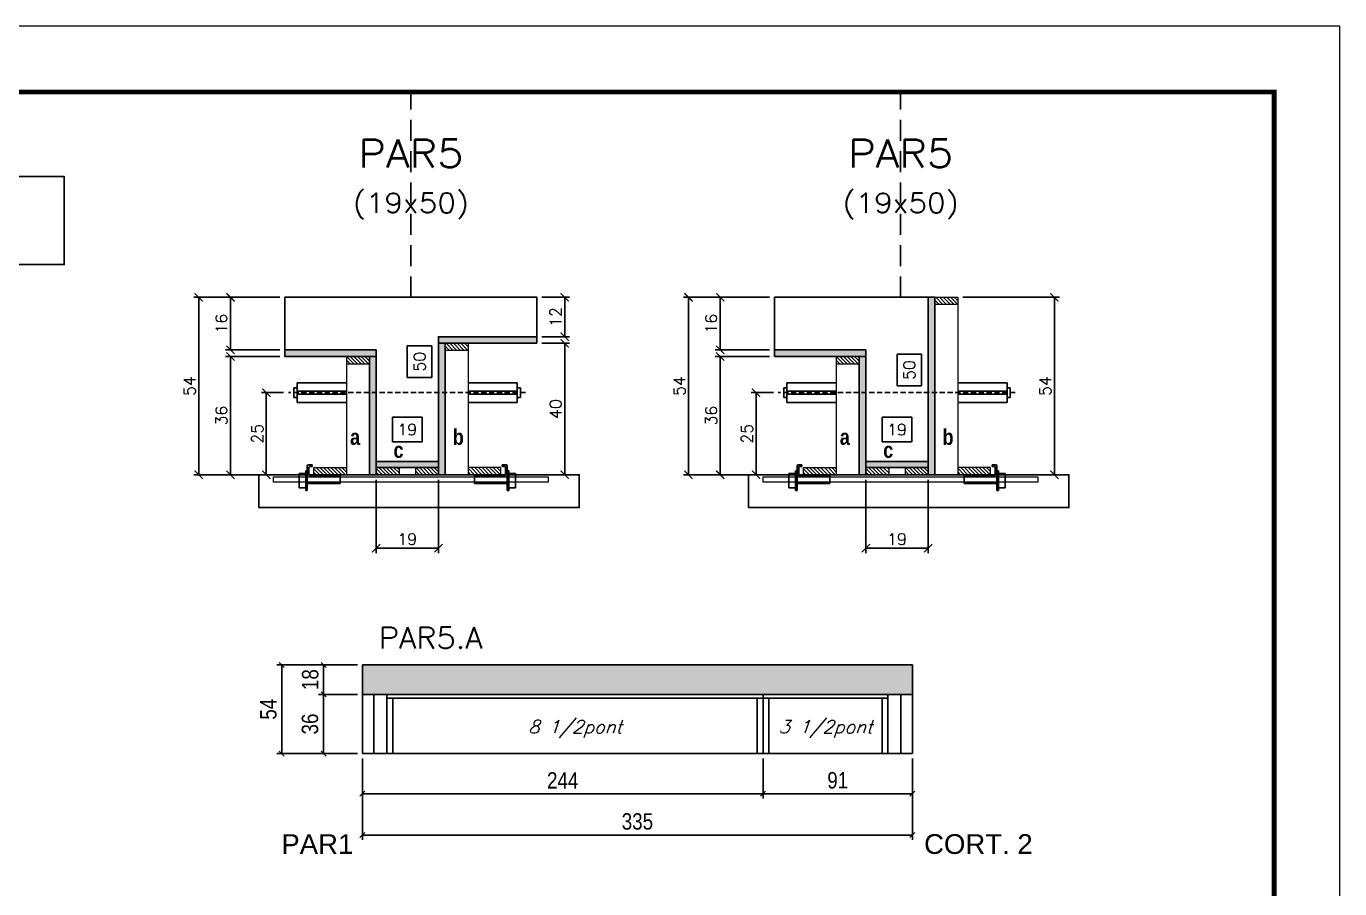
# Model space of a CAD drawing. Extents: x 0 to 6325, y 5574 to 19307.
# Drawn here: x 3855 to 4655, y 10694 to 11219 of the extents above; entities that cross this region are included whole.
import ezdxf
from ezdxf.enums import TextEntityAlignment as Align

# ---------------------------------------------------------------- set-up
doc = ezdxf.new("R2010")
doc.units = 0
doc.linetypes.add('DASHED', pattern=[0.75, 0.5, -0.25])
doc.linetypes.add('HIDDEN', pattern=[9.525, 6.35, -3.175])
for name, color, linetype in [('1', 1, 'Continuous'), ('5', 5, 'Continuous'), ('barrote', 251, 'Continuous'), ('COTA', 241, 'Continuous'), ('Cota Seção (2x)', 4, 'Continuous'), ('detalhes', 4, 'Continuous'), ('Hachura', 253, 'Continuous'), ('Painéis', 200, 'Continuous'), ('presilha', 1, 'Continuous'), ('SARR_2.2x7', 40, 'Continuous'), ('SARR_3.5x7', 81, 'Continuous'), ('TENSOR', 3, 'Continuous'), ('texto', 7, 'Continuous'), ('Texto de Titulo', 7, 'Continuous'), ('Texto Qtd Sarr', 242, 'Continuous')]:
    doc.layers.add(name, color=color, linetype=linetype)
for name, color, linetype, lineweight in [('CONCRETO', 251, 'Continuous', 25), ('Folhas', 255, 'Continuous', 9), ('Madeira', 126, 'Continuous', 18), ('SARRAFO DE PRESSAO', 251, 'DASHED', 9), ('SCO-___-LAJ', 2, 'Continuous', 0), ('Texto Seção', 7, 'Continuous', 15)]:
    doc.layers.add(name, color=color, linetype=linetype, lineweight=lineweight)
doc.styles.add('COTA TECNICA', font='techl___.ttf', dxfattribs={"height": 10})
doc.styles.add('REGUA-120', font='ROMANS.shx', dxfattribs={"height": 15})
doc.styles.add('Romans', font='romans.shx')
doc.styles.get("Standard").update_dxf_attribs({"font": 'arial.ttf'})
doc.styles.add('TECNICA', font='techb___.ttf', dxfattribs={"height": 10})
doc.dimstyles.new('Cota Seção (2x)', dxfattribs={"dimtxt": 7, "dimasz": 5, "dimexe": 3, "dimexo": 3, "dimgap": 2, "dimtad": 3, "dimdec": 1, "dimlfac": 0.5, "dimzin": 12, "dimdsep": 46, "dimtxsty": 'Romans', "dimblk": 'ARCHTICK', "dimcen": 0, "dimclrd": 4, "dimclre": 4, "dimclrt": 1, "dimadec": 1, "dimazin": 3, "dimtfac": 1, "dimtdec": 1, "dimtmove": 0, "dimatfit": 3, "dimldrblk": 'OBLIQUE', "dimfxl": 1, "dimtolj": 1, "dimtzin": 12, "dimarcsym": 0})
doc.dimstyles.new('Cota Seção interna', dxfattribs={"dimtxt": 7, "dimasz": 6, "dimexe": 0.18, "dimexo": 2, "dimgap": -4, "dimtad": 3, "dimdec": 1, "dimlfac": 0.5, "dimzin": 12, "dimdsep": 46, "dimtxsty": 'Romans', "dimblk": 'ARCHTICK', "dimcen": 0.09, "dimse1": 1, "dimse2": 1, "dimsd1": 1, "dimsd2": 1, "dimclrd": 180, "dimclre": 5, "dimclrt": 1, "dimadec": 0, "dimazin": 3, "dimtfac": 1, "dimtdec": 1, "dimtofl": 0, "dimtmove": 0, "dimatfit": 3, "dimldrblk": 'ARCHTICK', "dimfxl": 1, "dimtolj": 1, "dimtzin": 0, "dimarcsym": 0})
doc.dimstyles.new('PAINEL', dxfattribs={"dimtxt": 10, "dimasz": 3, "dimexe": 3, "dimexo": 3, "dimgap": 3, "dimtad": 1, "dimdec": 1, "dimzin": 12, "dimdsep": 46, "dimtxsty": 'COTA TECNICA', "dimblk1": 'OBLIQUE', "dimblk2": 'OBLIQUE', "dimsah": 1, "dimcen": 0.9, "dimclrd": 4, "dimclre": 4, "dimclrt": 240, "dimadec": 1, "dimazin": 3, "dimtfac": 1, "dimtdec": 1, "dimtmove": 0, "dimatfit": 3, "dimfxl": 1, "dimtolj": 1, "dimtzin": 12, "dimarcsym": 0})
pattern_1 = [(315, (27024.749, 2715.9056), (1.12253202, 1.12253202), [])]
pattern_2 = [(315, (27322.9972, 2715.9056), (1.12253202, 1.12253202), [])]

# ---------------------------------------------------------------- blocks, each defined once
blk = doc.blocks.new('9999999999')
at = {"layer": 'Folhas'}
blk.add_lwpolyline([(98138.98, 34190.21), (99623.98, 34190.21), (99623.98, 35240.21), (98138.98, 35240.21)], close=True, dxfattribs=at)
at = {"layer": 'Folhas', "color": 30, "const_width": 3}
blk.add_lwpolyline([(98213.98, 34230.21), (99583.98, 34230.21), (99583.98, 35200.21), (98213.98, 35200.21)], close=True, dxfattribs=at)
blk = doc.blocks.new('titulo1')
at = {"layer": 'Defpoints', "color": 252, "linetype": 'HIDDEN', "ltscale": 2}
blk.add_line((0, 0), (0, 125), dxfattribs=at)
at = {"layer": 'Defpoints', "style": 'Romans', "oblique": 15}
blk.add_attdef('FOLHA', text='', height=10, dxfattribs=at).set_placement((0, 15.58), align=Align.MIDDLE_CENTER)
at = {"layer": 'Texto Qtd Sarr', "color": 3, "style": 'Romans', "oblique": 15}
for tag, height, p in [('TITULO', 17, (0, 71.45)), ('SEÇÃO', 12, (0, 41.55))]:
    blk.add_attdef(tag, text='', height=height, dxfattribs=at).set_placement(p, align=Align.MIDDLE_CENTER)
blk = doc.blocks.new('_ArchTick')
at = {"color": 0, "linetype": 'ByBlock', "const_width": 0.15}
blk.add_lwpolyline([(-0.5, -0.5), (0.5, 0.5)], dxfattribs=at)
blk = doc.blocks.new('*D3169')
at = {"layer": 'COTA', "color": 4, "lineweight": -2, "transparency": 16777216}
for p, q in [((4169.13, 11053.55), (4186, 11053.55)), ((4183, 11053.55), (4183, 11029.55)), ((4169.13, 11029.55), (4186, 11029.55))]:
    blk.add_line(p, q, dxfattribs=at)
at = {"layer": 'Defpoints', "color": 0, "transparency": 16777216}
for p in [(4166.13, 11053.55), (4166.13, 11029.55), (4183, 11029.55)]:
    blk.add_point(p, dxfattribs=at)
at = {"layer": 'COTA', "color": 4, "lineweight": -2, "transparency": 16777216, "xscale": 5, "yscale": 5, "zscale": 5}
for p, rotation in [((4183, 11053.55), 90), ((4183, 11029.55), 270)]:
    blk.add_blockref('_ArchTick', p, dxfattribs=dict(at, rotation=rotation))
at = {"layer": 'COTA', "color": 1, "transparency": 16777216, "insert": (4177.5, 11041.55), "char_height": 7, "attachment_point": 5, "rotation": 90, "style": 'Romans'}
blk.add_mtext('\\A1;12', dxfattribs=at)
blk = doc.blocks.new('_Oblique')
at = {"layer": '1', "color": 0, "lineweight": -2}
blk.add_line((-0.5, -0.5), (0.5, 0.5), dxfattribs=at)
blk = doc.blocks.new('*D3170')
at = {"layer": 'COTA', "color": 4, "lineweight": -2, "transparency": 16777216}
for p, q in [((4009.53, 11053.55), (3957.15, 11053.55)), ((3960.15, 10945.55), (3960.15, 11053.55)), ((4031.53, 10945.55), (3957.15, 10945.55))]:
    blk.add_line(p, q, dxfattribs=at)
at = {"layer": 'Defpoints', "color": 0, "transparency": 16777216}
for p in [(3960.15, 11053.55), (4012.53, 11053.55), (4034.53, 10945.55)]:
    blk.add_point(p, dxfattribs=at)
at = {"layer": 'COTA', "color": 4, "lineweight": -2, "transparency": 16777216, "xscale": 5, "yscale": 5, "zscale": 5}
for p, rotation in [((3960.15, 11053.55), 90), ((3960.15, 10945.55), 270)]:
    blk.add_blockref('_ArchTick', p, dxfattribs=dict(at, rotation=rotation))
at = {"layer": 'COTA', "color": 1, "transparency": 16777216, "insert": (3954.65, 10999.55), "char_height": 7, "attachment_point": 5, "rotation": 90, "style": 'Romans'}
blk.add_mtext('\\A1;54', dxfattribs=at)
blk = doc.blocks.new('*D3171')
at = {"layer": 'COTA', "color": 4, "lineweight": -2, "transparency": 16777216}
for p, q in [((4169.13, 11025.55), (4186, 11025.55)), ((4183, 10945.55), (4183, 11025.55)), ((4142.73, 10945.55), (4186, 10945.55))]:
    blk.add_line(p, q, dxfattribs=at)
at = {"layer": 'Defpoints', "color": 0, "transparency": 16777216}
for p in [(4166.13, 11025.55), (4183, 11025.55), (4139.73, 10945.55)]:
    blk.add_point(p, dxfattribs=at)
at = {"layer": 'COTA', "color": 4, "lineweight": -2, "transparency": 16777216, "xscale": 5, "yscale": 5, "zscale": 5}
for p, rotation in [((4183, 11025.55), 90), ((4183, 10945.55), 270)]:
    blk.add_blockref('_ArchTick', p, dxfattribs=dict(at, rotation=rotation))
at = {"layer": 'COTA', "color": 1, "transparency": 16777216, "insert": (4177.5, 10985.55), "char_height": 7, "attachment_point": 5, "rotation": 90, "style": 'Romans'}
blk.add_mtext('\\A1;40', dxfattribs=at)
blk = doc.blocks.new('*D3172')
at = {"layer": 'Cota Seção (2x)', "color": 180, "lineweight": -2, "transparency": 16777216}
for p, q in [((4102.13, 11024.03), (4087.13, 11024.03)), ((4087.13, 11024.03), (4087.13, 11004.69)), ((4102.13, 11004.69), (4102.13, 11024.03)), ((4087.13, 11004.69), (4102.13, 11004.69))]:
    blk.add_line(p, q, dxfattribs=at)
at = {"layer": 'Defpoints', "color": 0, "transparency": 16777216}
for p in [(4106.13, 11053.55), (4117.13, 11053.55), (4117.13, 10953.55)]:
    blk.add_point(p, dxfattribs=at)
at = {"layer": 'Cota Seção (2x)', "color": 1, "transparency": 16777216, "insert": (4094.63, 11014.36), "char_height": 7, "attachment_point": 5, "rotation": 90, "style": 'Romans'}
blk.add_mtext('\\A1;50', dxfattribs=at)
blk = doc.blocks.new('*D3173')
at = {"layer": 'COTA', "color": 4, "lineweight": -2, "transparency": 16777216}
for p, q in [((4009.53, 11053.55), (3976.47, 11053.55)), ((3979.47, 11053.55), (3979.47, 11021.55)), ((4009.53, 11021.55), (3976.47, 11021.55))]:
    blk.add_line(p, q, dxfattribs=at)
at = {"layer": 'Defpoints', "color": 0, "transparency": 16777216}
for p in [(4012.53, 11053.55), (3979.47, 11021.55), (4012.53, 11021.55)]:
    blk.add_point(p, dxfattribs=at)
at = {"layer": 'COTA', "color": 4, "lineweight": -2, "transparency": 16777216, "xscale": 5, "yscale": 5, "zscale": 5}
for p, rotation in [((3979.47, 11053.55), 90), ((3979.47, 11021.55), 270)]:
    blk.add_blockref('_ArchTick', p, dxfattribs=dict(at, rotation=rotation))
at = {"layer": 'COTA', "color": 1, "transparency": 16777216, "insert": (3973.97, 11037.55), "char_height": 7, "attachment_point": 5, "rotation": 90, "style": 'Romans'}
blk.add_mtext('\\A1;16', dxfattribs=at)
blk = doc.blocks.new('*D3174')
at = {"layer": 'COTA', "color": 4, "lineweight": -2, "transparency": 16777216}
for p, q in [((4009.53, 11017.55), (3976.47, 11017.55)), ((3979.47, 11017.55), (3979.47, 10945.55)), ((4031.53, 10945.55), (3976.47, 10945.55))]:
    blk.add_line(p, q, dxfattribs=at)
at = {"layer": 'Defpoints', "color": 0, "transparency": 16777216}
for p in [(4012.53, 11017.55), (3979.47, 10945.55), (4034.53, 10945.55)]:
    blk.add_point(p, dxfattribs=at)
at = {"layer": 'COTA', "color": 4, "lineweight": -2, "transparency": 16777216, "xscale": 5, "yscale": 5, "zscale": 5}
for p, rotation in [((3979.47, 11017.55), 90), ((3979.47, 10945.55), 270)]:
    blk.add_blockref('_ArchTick', p, dxfattribs=dict(at, rotation=rotation))
at = {"layer": 'COTA', "color": 1, "transparency": 16777216, "insert": (3973.97, 10981.55), "char_height": 7, "attachment_point": 5, "rotation": 90, "style": 'Romans'}
blk.add_mtext('\\A1;36', dxfattribs=at)
blk = doc.blocks.new('PRESILHA METÁLICA 1')
at = {"layer": 'presilha'}
for p, q in [((0, 13), (6, 13)), ((0, 13), (0, 0)), ((6, 15.5), (7.5, 15.5)), ((6, -2.5), (6, 15.5)), ((6, 13), (6, 0)), ((7.5, 10.6), (7.5, 19.9)), ((7.5, 15.5), (7.5, -2.5)), ((12, 21), (8.6, 21)), ((9, 11.6), (9, 18.9)), ((12, 19.5), (9.6, 19.5)), ((12, 21), (12, 19.5)), ((6, 0), (0, 0)), ((37.5, 4.1), (7.5, 4.1)), ((37.5, 11), (9.6, 11)), ((37.5, 11), (37.5, 4.1)), ((7.5, -2.5), (6, -2.5))]:
    blk.add_line(p, q, dxfattribs=at)
for centre, radius, start, end in [((8.6, 19.9), 1.14, 90, 180), ((9.6, 18.9), 0.57, 90, 180), ((9.6, 11.6), 0.57, 180, 270)]:
    blk.add_arc(centre, radius, start, end, dxfattribs=at)
blk = doc.blocks.new('*D3175')
at = {"layer": 'COTA', "color": 4, "lineweight": -2, "transparency": 16777216}
for p, q in [((4068.13, 10942.55), (4068.13, 10897.82)), ((4106.13, 10942.55), (4106.13, 10897.82)), ((4068.13, 10900.82), (4106.13, 10900.82))]:
    blk.add_line(p, q, dxfattribs=at)
at = {"layer": 'Defpoints', "color": 0, "transparency": 16777216}
for p in [(4068.13, 10945.55), (4106.13, 10945.55), (4106.13, 10900.82)]:
    blk.add_point(p, dxfattribs=at)
at = {"layer": 'COTA', "color": 4, "lineweight": -2, "transparency": 16777216, "xscale": 5, "yscale": 5, "zscale": 5, "rotation": 180}
blk.add_blockref('_ArchTick', (4068.13, 10900.82), dxfattribs=at)
at = {"layer": 'COTA', "color": 4, "lineweight": -2, "transparency": 16777216, "xscale": 5, "yscale": 5, "zscale": 5}
blk.add_blockref('_ArchTick', (4106.13, 10900.82), dxfattribs=at)
at = {"layer": 'COTA', "color": 1, "transparency": 16777216, "insert": (4087.13, 10906.32), "char_height": 7, "attachment_point": 5, "style": 'Romans'}
blk.add_mtext('\\A1;19', dxfattribs=at)
blk = doc.blocks.new('*D3176')
at = {"layer": 'Cota Seção (2x)', "color": 180, "lineweight": -2, "transparency": 16777216}
for p, q in [((4096.13, 10980.55), (4078.13, 10980.55)), ((4078.13, 10980.55), (4078.13, 10965.55)), ((4096.13, 10965.55), (4096.13, 10980.55)), ((4078.13, 10965.55), (4096.13, 10965.55))]:
    blk.add_line(p, q, dxfattribs=at)
at = {"layer": 'Defpoints', "color": 0, "transparency": 16777216}
for p in [(4106.13, 10961.55), (4068.13, 10945.55), (4106.13, 10945.55)]:
    blk.add_point(p, dxfattribs=at)
at = {"layer": 'Cota Seção (2x)', "color": 1, "transparency": 16777216, "insert": (4087.13, 10973.05), "char_height": 7, "attachment_point": 5, "style": 'Romans'}
blk.add_mtext('\\A1;19', dxfattribs=at)
blk = doc.blocks.new('*D3177')
at = {"layer": 'COTA', "color": 4, "lineweight": -2, "transparency": 16777216}
for p, q in [((4056.78, 10829.81), (4007.71, 10829.81)), ((4010.71, 10775.81), (4010.71, 10829.81)), ((4056.78, 10775.81), (4007.71, 10775.81))]:
    blk.add_line(p, q, dxfattribs=at)
at = {"layer": 'Defpoints', "color": 0, "transparency": 16777216}
for p in [(4010.71, 10829.81), (4059.78, 10829.81), (4059.78, 10775.81)]:
    blk.add_point(p, dxfattribs=at)
at = {"layer": 'COTA', "color": 4, "lineweight": -2, "transparency": 16777216, "xscale": 3, "yscale": 3, "zscale": 3}
for p, rotation in [((4010.71, 10829.81), 90), ((4010.71, 10775.81), 270)]:
    blk.add_blockref('_Oblique', p, dxfattribs=dict(at, rotation=rotation))
at = {"layer": 'COTA', "color": 240, "transparency": 16777216, "insert": (4002.6, 10802.81), "char_height": 10, "attachment_point": 5, "rotation": 90, "style": 'COTA TECNICA'}
blk.add_mtext('\\A1;54', dxfattribs=at)
blk = doc.blocks.new('*D3178')
at = {"layer": 'COTA', "color": 4, "lineweight": -2, "transparency": 16777216}
for p, q in [((4059.78, 10772.81), (4059.78, 10723.24)), ((4394.78, 10772.81), (4394.78, 10723.24)), ((4059.78, 10726.24), (4394.78, 10726.24))]:
    blk.add_line(p, q, dxfattribs=at)
at = {"layer": 'Defpoints', "color": 0, "transparency": 16777216}
for p in [(4059.78, 10775.81), (4394.78, 10775.81), (4394.78, 10726.24)]:
    blk.add_point(p, dxfattribs=at)
at = {"layer": 'COTA', "color": 4, "lineweight": -2, "transparency": 16777216, "xscale": 3, "yscale": 3, "zscale": 3, "rotation": 180}
blk.add_blockref('_Oblique', (4059.78, 10726.24), dxfattribs=at)
at = {"layer": 'COTA', "color": 4, "lineweight": -2, "transparency": 16777216, "xscale": 3, "yscale": 3, "zscale": 3}
blk.add_blockref('_Oblique', (4394.78, 10726.24), dxfattribs=at)
at = {"layer": 'COTA', "color": 240, "transparency": 16777216, "insert": (4227.28, 10734.46), "char_height": 10, "attachment_point": 5, "style": 'COTA TECNICA'}
blk.add_mtext('\\A1;335', dxfattribs=at)
blk = doc.blocks.new('*D4310')
at = {"layer": 'COTA', "color": 4, "lineweight": -2, "transparency": 16777216}
for p, q in [((4056.78, 10829.81), (4033.14, 10829.81)), ((4036.14, 10811.81), (4036.14, 10829.81)), ((4056.78, 10811.81), (4033.14, 10811.81))]:
    blk.add_line(p, q, dxfattribs=at)
at = {"layer": 'Defpoints', "color": 0, "transparency": 16777216}
for p in [(4036.14, 10829.81), (4059.78, 10829.81), (4059.78, 10811.81)]:
    blk.add_point(p, dxfattribs=at)
at = {"layer": 'COTA', "color": 4, "lineweight": -2, "transparency": 16777216, "xscale": 3, "yscale": 3, "zscale": 3}
for p, rotation in [((4036.14, 10829.81), 90), ((4036.14, 10811.81), 270)]:
    blk.add_blockref('_Oblique', p, dxfattribs=dict(at, rotation=rotation))
at = {"layer": 'COTA', "color": 240, "transparency": 16777216, "insert": (4028.05, 10820.81), "char_height": 10, "attachment_point": 5, "rotation": 90, "style": 'COTA TECNICA'}
blk.add_mtext('\\A1;18', dxfattribs=at)
blk = doc.blocks.new('*D4311')
at = {"layer": 'COTA', "color": 4, "lineweight": -2, "transparency": 16777216}
for p, q in [((4056.78, 10811.81), (4033.14, 10811.81)), ((4036.14, 10811.81), (4036.14, 10775.81)), ((4056.78, 10775.81), (4033.14, 10775.81))]:
    blk.add_line(p, q, dxfattribs=at)
at = {"layer": 'Defpoints', "color": 0, "transparency": 16777216}
for p in [(4059.78, 10811.81), (4036.14, 10775.81), (4059.78, 10775.81)]:
    blk.add_point(p, dxfattribs=at)
at = {"layer": 'COTA', "color": 4, "lineweight": -2, "transparency": 16777216, "xscale": 3, "yscale": 3, "zscale": 3}
for p, rotation in [((4036.14, 10811.81), 90), ((4036.14, 10775.81), 270)]:
    blk.add_blockref('_Oblique', p, dxfattribs=dict(at, rotation=rotation))
at = {"layer": 'COTA', "color": 240, "transparency": 16777216, "insert": (4027.92, 10793.81), "char_height": 10, "attachment_point": 5, "rotation": 90, "style": 'COTA TECNICA'}
blk.add_mtext('\\A1;36', dxfattribs=at)
blk = doc.blocks.new('*D4312')
at = {"layer": 'COTA', "color": 4, "lineweight": -2, "transparency": 16777216}
for p, q in [((4059.78, 10772.81), (4059.78, 10748.41)), ((4303.78, 10772.81), (4303.78, 10748.41)), ((4059.78, 10751.41), (4303.78, 10751.41))]:
    blk.add_line(p, q, dxfattribs=at)
at = {"layer": 'Defpoints', "color": 0, "transparency": 16777216}
for p in [(4059.78, 10775.81), (4303.78, 10775.81), (4303.78, 10751.41)]:
    blk.add_point(p, dxfattribs=at)
at = {"layer": 'COTA', "color": 4, "lineweight": -2, "transparency": 16777216, "xscale": 3, "yscale": 3, "zscale": 3, "rotation": 180}
blk.add_blockref('_Oblique', (4059.78, 10751.41), dxfattribs=at)
at = {"layer": 'COTA', "color": 4, "lineweight": -2, "transparency": 16777216, "xscale": 3, "yscale": 3, "zscale": 3}
blk.add_blockref('_Oblique', (4303.78, 10751.41), dxfattribs=at)
at = {"layer": 'COTA', "color": 240, "transparency": 16777216, "insert": (4181.78, 10759.49), "char_height": 10, "attachment_point": 5, "style": 'COTA TECNICA'}
blk.add_mtext('\\A1;244', dxfattribs=at)
blk = doc.blocks.new('*D3179')
at = {"layer": 'COTA', "color": 4, "lineweight": -2, "transparency": 16777216}
for p, q in [((4303.78, 10772.81), (4303.78, 10748.41)), ((4394.78, 10772.81), (4394.78, 10748.41)), ((4303.78, 10751.41), (4394.78, 10751.41))]:
    blk.add_line(p, q, dxfattribs=at)
at = {"layer": 'Defpoints', "color": 0, "transparency": 16777216}
for p in [(4303.78, 10775.81), (4394.78, 10775.81), (4394.78, 10751.41)]:
    blk.add_point(p, dxfattribs=at)
at = {"layer": 'COTA', "color": 4, "lineweight": -2, "transparency": 16777216, "xscale": 3, "yscale": 3, "zscale": 3, "rotation": 180}
blk.add_blockref('_Oblique', (4303.78, 10751.41), dxfattribs=at)
at = {"layer": 'COTA', "color": 4, "lineweight": -2, "transparency": 16777216, "xscale": 3, "yscale": 3, "zscale": 3}
blk.add_blockref('_Oblique', (4394.78, 10751.41), dxfattribs=at)
at = {"layer": 'COTA', "color": 240, "transparency": 16777216, "insert": (4349.28, 10759.5), "char_height": 10, "attachment_point": 5, "style": 'COTA TECNICA'}
blk.add_mtext('\\A1;91', dxfattribs=at)
blk = doc.blocks.new('*D3201')
at = {"layer": 'COTA', "color": 4, "lineweight": -2, "transparency": 16777216}
for p, q in [((4307.78, 11053.55), (4255.4, 11053.55)), ((4258.4, 10945.55), (4258.4, 11053.55)), ((4329.78, 10945.55), (4255.4, 10945.55))]:
    blk.add_line(p, q, dxfattribs=at)
at = {"layer": 'Defpoints', "color": 0, "transparency": 16777216}
for p in [(4258.4, 11053.55), (4310.78, 11053.55), (4332.78, 10945.55)]:
    blk.add_point(p, dxfattribs=at)
at = {"layer": 'COTA', "color": 4, "lineweight": -2, "transparency": 16777216, "xscale": 5, "yscale": 5, "zscale": 5}
for p, rotation in [((4258.4, 11053.55), 90), ((4258.4, 10945.55), 270)]:
    blk.add_blockref('_ArchTick', p, dxfattribs=dict(at, rotation=rotation))
at = {"layer": 'COTA', "color": 1, "transparency": 16777216, "insert": (4252.9, 10999.55), "char_height": 7, "attachment_point": 5, "rotation": 90, "style": 'Romans'}
blk.add_mtext('\\A1;54', dxfattribs=at)
blk = doc.blocks.new('*D3202')
at = {"layer": 'COTA', "color": 4, "lineweight": -2, "transparency": 16777216}
for p, q in [((4425.38, 11053.55), (4484.25, 11053.55)), ((4481.25, 10945.55), (4481.25, 11053.55)), ((4440.98, 10945.55), (4484.25, 10945.55))]:
    blk.add_line(p, q, dxfattribs=at)
at = {"layer": 'Defpoints', "color": 0, "transparency": 16777216}
for p in [(4422.38, 11053.55), (4481.25, 11053.55), (4437.98, 10945.55)]:
    blk.add_point(p, dxfattribs=at)
at = {"layer": 'COTA', "color": 4, "lineweight": -2, "transparency": 16777216, "xscale": 5, "yscale": 5, "zscale": 5}
for p, rotation in [((4481.25, 11053.55), 90), ((4481.25, 10945.55), 270)]:
    blk.add_blockref('_ArchTick', p, dxfattribs=dict(at, rotation=rotation))
at = {"layer": 'COTA', "color": 1, "transparency": 16777216, "insert": (4475.75, 10999.55), "char_height": 7, "attachment_point": 5, "rotation": 90, "style": 'Romans'}
blk.add_mtext('\\A1;54', dxfattribs=at)
blk = doc.blocks.new('*D3203')
at = {"layer": 'Cota Seção (2x)', "color": 180, "lineweight": -2, "transparency": 16777216}
for p, q in [((4400.38, 11018.94), (4385.38, 11018.94)), ((4385.38, 11018.94), (4385.38, 10999.61)), ((4400.38, 10999.61), (4400.38, 11018.94)), ((4385.38, 10999.61), (4400.38, 10999.61))]:
    blk.add_line(p, q, dxfattribs=at)
at = {"layer": 'Defpoints', "color": 0, "transparency": 16777216}
for p in [(4404.38, 11053.55), (4415.38, 11053.55), (4415.38, 10953.55)]:
    blk.add_point(p, dxfattribs=at)
at = {"layer": 'Cota Seção (2x)', "color": 1, "transparency": 16777216, "insert": (4392.88, 11009.27), "char_height": 7, "attachment_point": 5, "rotation": 90, "style": 'Romans'}
blk.add_mtext('\\A1;50', dxfattribs=at)
blk = doc.blocks.new('*D3204')
at = {"layer": 'COTA', "color": 4, "lineweight": -2, "transparency": 16777216}
for p, q in [((4307.78, 11053.55), (4274.72, 11053.55)), ((4277.72, 11053.55), (4277.72, 11021.55)), ((4307.78, 11021.55), (4274.72, 11021.55))]:
    blk.add_line(p, q, dxfattribs=at)
at = {"layer": 'Defpoints', "color": 0, "transparency": 16777216}
for p in [(4310.78, 11053.55), (4277.72, 11021.55), (4310.78, 11021.55)]:
    blk.add_point(p, dxfattribs=at)
at = {"layer": 'COTA', "color": 4, "lineweight": -2, "transparency": 16777216, "xscale": 5, "yscale": 5, "zscale": 5}
for p, rotation in [((4277.72, 11053.55), 90), ((4277.72, 11021.55), 270)]:
    blk.add_blockref('_ArchTick', p, dxfattribs=dict(at, rotation=rotation))
at = {"layer": 'COTA', "color": 1, "transparency": 16777216, "insert": (4272.22, 11037.55), "char_height": 7, "attachment_point": 5, "rotation": 90, "style": 'Romans'}
blk.add_mtext('\\A1;16', dxfattribs=at)
blk = doc.blocks.new('*D3205')
at = {"layer": 'COTA', "color": 4, "lineweight": -2, "transparency": 16777216}
for p, q in [((4307.78, 11017.55), (4274.72, 11017.55)), ((4277.72, 11017.55), (4277.72, 10945.55)), ((4329.78, 10945.55), (4274.72, 10945.55))]:
    blk.add_line(p, q, dxfattribs=at)
at = {"layer": 'Defpoints', "color": 0, "transparency": 16777216}
for p in [(4310.78, 11017.55), (4277.72, 10945.55), (4332.78, 10945.55)]:
    blk.add_point(p, dxfattribs=at)
at = {"layer": 'COTA', "color": 4, "lineweight": -2, "transparency": 16777216, "xscale": 5, "yscale": 5, "zscale": 5}
for p, rotation in [((4277.72, 11017.55), 90), ((4277.72, 10945.55), 270)]:
    blk.add_blockref('_ArchTick', p, dxfattribs=dict(at, rotation=rotation))
at = {"layer": 'COTA', "color": 1, "transparency": 16777216, "insert": (4272.22, 10981.55), "char_height": 7, "attachment_point": 5, "rotation": 90, "style": 'Romans'}
blk.add_mtext('\\A1;36', dxfattribs=at)
blk = doc.blocks.new('*D3206')
at = {"layer": 'COTA', "color": 4, "lineweight": -2, "transparency": 16777216}
for p, q in [((4366.38, 10942.55), (4366.38, 10897.82)), ((4404.38, 10942.55), (4404.38, 10897.82)), ((4366.38, 10900.82), (4404.38, 10900.82))]:
    blk.add_line(p, q, dxfattribs=at)
at = {"layer": 'Defpoints', "color": 0, "transparency": 16777216}
for p in [(4366.38, 10945.55), (4404.38, 10945.55), (4404.38, 10900.82)]:
    blk.add_point(p, dxfattribs=at)
at = {"layer": 'COTA', "color": 4, "lineweight": -2, "transparency": 16777216, "xscale": 5, "yscale": 5, "zscale": 5, "rotation": 180}
blk.add_blockref('_ArchTick', (4366.38, 10900.82), dxfattribs=at)
at = {"layer": 'COTA', "color": 4, "lineweight": -2, "transparency": 16777216, "xscale": 5, "yscale": 5, "zscale": 5}
blk.add_blockref('_ArchTick', (4404.38, 10900.82), dxfattribs=at)
at = {"layer": 'COTA', "color": 1, "transparency": 16777216, "insert": (4385.38, 10906.32), "char_height": 7, "attachment_point": 5, "style": 'Romans'}
blk.add_mtext('\\A1;19', dxfattribs=at)
blk = doc.blocks.new('*D3207')
at = {"layer": 'Cota Seção (2x)', "color": 180, "lineweight": -2, "transparency": 16777216}
for p, q in [((4394.38, 10980.55), (4376.38, 10980.55)), ((4376.38, 10980.55), (4376.38, 10965.55)), ((4394.38, 10965.55), (4394.38, 10980.55)), ((4376.38, 10965.55), (4394.38, 10965.55))]:
    blk.add_line(p, q, dxfattribs=at)
at = {"layer": 'Defpoints', "color": 0, "transparency": 16777216}
for p in [(4404.38, 10961.55), (4366.38, 10945.55), (4404.38, 10945.55)]:
    blk.add_point(p, dxfattribs=at)
at = {"layer": 'Cota Seção (2x)', "color": 1, "transparency": 16777216, "insert": (4385.38, 10973.05), "char_height": 7, "attachment_point": 5, "style": 'Romans'}
blk.add_mtext('\\A1;19', dxfattribs=at)
blk = doc.blocks.new('*D4162')
at = {"layer": 'COTA', "color": 4, "lineweight": -2, "transparency": 16777216}
for p, q in [((4011.83, 10995.52), (3998.27, 10995.52)), ((4001.27, 10995.52), (4001.27, 10945.55)), ((4016.83, 10945.55), (3998.27, 10945.55))]:
    blk.add_line(p, q, dxfattribs=at)
at = {"layer": 'Defpoints', "color": 0, "transparency": 16777216}
for p in [(4014.83, 10995.52), (4001.27, 10945.55), (4019.83, 10945.55)]:
    blk.add_point(p, dxfattribs=at)
at = {"layer": 'COTA', "color": 4, "lineweight": -2, "transparency": 16777216, "xscale": 5, "yscale": 5, "zscale": 5}
for p, rotation in [((4001.27, 10995.52), 90), ((4001.27, 10945.55), 270)]:
    blk.add_blockref('_ArchTick', p, dxfattribs=dict(at, rotation=rotation))
at = {"layer": 'COTA', "color": 1, "transparency": 16777216, "insert": (3995.77, 10970.53), "char_height": 7, "attachment_point": 5, "rotation": 90, "style": 'Romans'}
blk.add_mtext('\\A1;25', dxfattribs=at)
blk = doc.blocks.new('*D4163')
at = {"layer": 'COTA', "color": 4, "lineweight": -2, "transparency": 16777216}
for p, q in [((4310.07, 10995.52), (4296.52, 10995.52)), ((4299.52, 10995.52), (4299.52, 10945.55)), ((4315.07, 10945.55), (4296.52, 10945.55))]:
    blk.add_line(p, q, dxfattribs=at)
at = {"layer": 'Defpoints', "color": 0, "transparency": 16777216}
for p in [(4313.07, 10995.52), (4299.52, 10945.55), (4318.07, 10945.55)]:
    blk.add_point(p, dxfattribs=at)
at = {"layer": 'COTA', "color": 4, "lineweight": -2, "transparency": 16777216, "xscale": 5, "yscale": 5, "zscale": 5}
for p, rotation in [((4299.52, 10995.52), 90), ((4299.52, 10945.55), 270)]:
    blk.add_blockref('_ArchTick', p, dxfattribs=dict(at, rotation=rotation))
at = {"layer": 'COTA', "color": 1, "transparency": 16777216, "insert": (4294.02, 10970.53), "char_height": 7, "attachment_point": 5, "rotation": 90, "style": 'Romans'}
blk.add_mtext('\\A1;25', dxfattribs=at)

msp = doc.modelspace()

# ---------------------------------------------------------------- hatches: boundary and pattern name
at = {"layer": 'COTA'}
h = msp.add_hatch(dxfattribs=at)
h.set_pattern_fill('AR-CONC', color=256, scale=0.03)
h.set_pattern_definition([(50, (1988.005, 1223.2166), (5.46554, -0.4781726), [0.5715, -6.2865]), (355, (1988.005, 1223.2166), (-1.0573026, 5.7317054), [0.4572, -5.0292175]), (100.451445, (1988.4603, 1223.177), (4.4082374, 5.2535326), [0.4857003, -5.3427073]), (46.1842, (1988.005, 1224.7406), (8.132371, -1.26127), [0.85725, -9.42975]), (96.63556, (1988.6825, 1224.6355), (7.122124, 7.422784), [0.728551, -8.014068]), (351.18415, (1988.005, 1224.741), (7.122124, 7.422784), [0.685799, -7.543792]), (21, (1988.767, 1224.3596), (4.5484317, -3.067956), [0.5715, -6.2865]), (326, (1988.767, 1224.3596), (1.854061, 5.525639), [0.4572, -5.0292]), (71.451445, (1989.146, 1224.104), (6.4024926, 2.457683), [0.4857003, -5.342698]), (37.5, (1988.0048, 1223.2166), (0.0926581, 2.53665117), [0, -4.96824, 0, -5.1054, 0, -5.04825]), (7.5, (1988.0048, 1223.2166), (2.0045899, 3.00541724), [0, -2.91084, 0, -4.85394, 0, -1.92405]), (327.5, (1986.3056, 1223.2166), (4.06771786, -0.1718623), [0, -1.905, 0, -5.9436, 0, -7.8867]), (317.5, (1985.5436, 1223.2166), (4.4438754, 0.7627947), [0, -2.4765, 0, -3.94716, 0, -5.6007])])
h.paths.add_polyline_path([(4394.78, 10829.81), (4059.78, 10829.81), (4059.78, 10811.81), (4394.78, 10811.81)])
at = {"layer": 'Hachura'}
h = msp.add_hatch(color=256, dxfattribs=at)
h.dxf.hatch_style = 1
h.paths.add_polyline_path([(4408.38, 11053.55), (4404.38, 11053.55), (4404.38, 10945.55), (4408.38, 10945.55)])
h = msp.add_hatch(dxfattribs=at)
h.set_pattern_fill('ANSI31', color=256, scale=0.5, angle=270, style=0)
h.set_pattern_definition([(315, (27322.9972, 2745.9056), (1.12253202, 1.12253202), [])])
h.paths.add_polyline_path([(4408.38, 11049.15), (4408.38, 11053.55), (4422.38, 11053.55), (4422.38, 11049.15)])
h = msp.add_hatch(color=256, dxfattribs=at)
h.dxf.hatch_style = 1
h.paths.add_polyline_path([(4166.13, 11025.55), (4166.13, 11029.55), (4106.13, 11029.55), (4106.13, 11025.55)])
h = msp.add_hatch(color=256, dxfattribs=at)
h.dxf.hatch_style = 1
h.paths.add_polyline_path([(4110.13, 11025.55), (4106.13, 11025.55), (4106.13, 10945.55), (4110.13, 10945.55)])
h = msp.add_hatch(dxfattribs=at)
h.set_pattern_fill('ANSI31', color=256, scale=0.5, angle=270, style=0)
h.set_pattern_definition([(315, (27024.749, 2717.9056), (1.12253202, 1.12253202), [])])
h.paths.add_polyline_path([(4110.13, 11021.15), (4110.13, 11025.55), (4124.13, 11025.55), (4124.13, 11021.15)])
h = msp.add_hatch(color=256, dxfattribs=at)
h.dxf.hatch_style = 1
h.paths.add_polyline_path([(4068.13, 11017.55), (4068.13, 11021.55), (4012.53, 11021.55), (4012.53, 11017.55)])
h = msp.add_hatch(dxfattribs=at)
h.set_pattern_fill('ANSI31', color=256, scale=0.5, angle=270, style=0)
h.set_pattern_definition([(315, (27024.749, 2709.9056), (1.12253202, 1.12253202), [])])
h.paths.add_polyline_path([(4064.13, 11013.15), (4064.13, 11017.55), (4050.13, 11017.55), (4050.13, 11013.15)])
h = msp.add_hatch(color=256, dxfattribs=at)
h.dxf.hatch_style = 1
h.paths.add_polyline_path([(4064.13, 11017.55), (4068.13, 11017.55), (4068.13, 10945.55), (4064.13, 10945.55)])
h = msp.add_hatch(color=256, dxfattribs=at)
h.dxf.hatch_style = 1
h.paths.add_polyline_path([(4366.38, 11017.55), (4366.38, 11021.55), (4310.78, 11021.55), (4310.78, 11017.55)])
h = msp.add_hatch(dxfattribs=at)
h.set_pattern_fill('ANSI31', color=256, scale=0.5, angle=270, style=0)
h.set_pattern_definition([(315, (27322.9972, 2709.9056), (1.12253202, 1.12253202), [])])
h.paths.add_polyline_path([(4362.38, 11013.15), (4362.38, 11017.55), (4348.38, 11017.55), (4348.38, 11013.15)])
h = msp.add_hatch(color=256, dxfattribs=at)
h.dxf.hatch_style = 1
h.paths.add_polyline_path([(4362.38, 11017.55), (4366.38, 11017.55), (4366.38, 10945.55), (4362.38, 10945.55)])
h = msp.add_hatch(color=256, dxfattribs=at)
h.dxf.hatch_style = 1
h.paths.add_polyline_path([(4106.13, 10949.95), (4106.13, 10953.55), (4068.13, 10953.55), (4068.13, 10949.95)])
h = msp.add_hatch(color=256, dxfattribs=at)
h.dxf.hatch_style = 1
h.paths.add_polyline_path([(4404.38, 10949.95), (4404.38, 10953.55), (4366.38, 10953.55), (4366.38, 10949.95)])
h = msp.add_hatch(dxfattribs=at)
h.set_pattern_fill('ANSI31', color=256, scale=0.5, angle=270, style=0)
h.set_pattern_definition([(315, (27024.749, 2715.9056), (1.12253202, 1.12253202), [])])
h.paths.add_polyline_path([(4030.13, 10945.55), (4030.13, 10949.95), (4050.13, 10949.95), (4050.13, 10945.55)])
h = msp.add_hatch(dxfattribs=at)
h.set_pattern_fill('ANSI31', color=256, scale=0.5, angle=270, style=0)
h.set_pattern_definition(pattern_1)
h.paths.add_polyline_path([(4068.13, 10945.55), (4068.13, 10949.95), (4082.13, 10949.95), (4082.13, 10945.55)])
h = msp.add_hatch(dxfattribs=at)
h.set_pattern_fill('ANSI31', color=256, scale=0.5, angle=270, style=0)
h.set_pattern_definition(pattern_1)
h.paths.add_polyline_path([(4106.13, 10945.55), (4106.13, 10949.95), (4092.13, 10949.95), (4092.13, 10945.55)])
h = msp.add_hatch(dxfattribs=at)
h.set_pattern_fill('ANSI31', color=256, scale=0.5, angle=270, style=0)
h.set_pattern_definition(pattern_1)
h.paths.add_polyline_path([(4144.13, 10945.55), (4144.13, 10949.95), (4124.13, 10949.95), (4124.13, 10945.55)])
h = msp.add_hatch(dxfattribs=at)
h.set_pattern_fill('ANSI31', color=256, scale=0.5, angle=270, style=0)
h.set_pattern_definition([(315, (27322.9972, 2715.9056), (1.12253202, 1.12253202), [])])
h.paths.add_polyline_path([(4328.38, 10945.55), (4328.38, 10949.95), (4348.38, 10949.95), (4348.38, 10945.55)])
h = msp.add_hatch(dxfattribs=at)
h.set_pattern_fill('ANSI31', color=256, scale=0.5, angle=270, style=0)
h.set_pattern_definition(pattern_2)
h.paths.add_polyline_path([(4366.38, 10945.55), (4366.38, 10949.95), (4380.38, 10949.95), (4380.38, 10945.55)])
h = msp.add_hatch(dxfattribs=at)
h.set_pattern_fill('ANSI31', color=256, scale=0.5, angle=270, style=0)
h.set_pattern_definition(pattern_2)
h.paths.add_polyline_path([(4404.38, 10945.55), (4404.38, 10949.95), (4390.38, 10949.95), (4390.38, 10945.55)])
h = msp.add_hatch(dxfattribs=at)
h.set_pattern_fill('ANSI31', color=256, scale=0.5, angle=270, style=0)
h.set_pattern_definition(pattern_2)
h.paths.add_polyline_path([(4442.38, 10945.55), (4442.38, 10949.95), (4422.38, 10949.95), (4422.38, 10945.55)])

# ---------------------------------------------------------------- linework, layer by layer
at = {"ltscale": 3}
for p, q in [((4020.13, 11001.52), (4020.13, 10989.52)), ((4020.13, 11001.52), (4050.13, 11001.52)), ((4154.13, 11001.52), (4124.13, 11001.52)), ((4154.13, 11001.52), (4154.13, 10989.52)), ((4318.38, 11001.52), (4318.38, 10989.52)), ((4318.38, 11001.52), (4348.38, 11001.52)), ((4452.38, 11001.52), (4422.38, 11001.52)), ((4452.38, 11001.52), (4452.38, 10989.52)), ((4018.13, 10998.52), (4018.13, 10992.52)), ((4018.13, 10998.52), (4020.13, 10998.52)), ((4020.13, 10992.52), (4018.13, 10992.52)), ((4050.13, 10996.52), (4020.13, 10996.52)), ((4050.13, 10994.52), (4020.13, 10994.52)), ((4124.13, 10996.52), (4154.13, 10996.52)), ((4124.13, 10994.52), (4154.13, 10994.52)), ((4154.13, 10998.52), (4156.13, 10998.52)), ((4154.13, 10992.52), (4156.13, 10992.52)), ((4156.13, 10998.52), (4156.13, 10992.52)), ((4316.38, 10998.52), (4316.38, 10992.52)), ((4316.38, 10998.52), (4318.38, 10998.52)), ((4318.38, 10992.52), (4316.38, 10992.52)), ((4348.38, 10996.52), (4318.38, 10996.52)), ((4348.38, 10994.52), (4318.38, 10994.52)), ((4422.38, 10996.52), (4452.38, 10996.52)), ((4422.38, 10994.52), (4452.38, 10994.52)), ((4452.38, 10998.52), (4454.38, 10998.52)), ((4452.38, 10992.52), (4454.38, 10992.52)), ((4454.38, 10998.52), (4454.38, 10992.52)), ((4020.13, 10989.52), (4050.13, 10989.52)), ((4154.13, 10989.52), (4124.13, 10989.52)), ((4318.38, 10989.52), (4348.38, 10989.52)), ((4452.38, 10989.52), (4422.38, 10989.52))]:
    msp.add_line(p, q, dxfattribs=at)
at = {"layer": 'barrote'}
for points in [[(3996.67, 10925.55), (4191.86, 10925.55), (4191.86, 10945.55), (3996.67, 10945.55)], [(4294.92, 10925.55), (4490.1, 10925.55), (4490.1, 10945.55), (4294.92, 10945.55)]]:
    msp.add_lwpolyline(points, close=True, dxfattribs=at)
at = {"layer": 'CONCRETO'}
for points in [[(4012.53, 11021.55), (4012.53, 11053.55), (4166.13, 11053.55), (4166.13, 11029.55), (4106.13, 11029.55), (4106.13, 10953.55), (4068.13, 10953.55), (4068.13, 11021.55)], [(4310.78, 11021.55), (4310.78, 11053.55), (4404.38, 11053.55), (4404.38, 11029.55), (4404.38, 11029.55), (4404.38, 10953.55), (4366.38, 10953.55), (4366.38, 11021.55)]]:
    msp.add_lwpolyline(points, close=True, dxfattribs=at)
at = {"layer": 'COTA'}
for p, q in [((4059.78, 10829.81), (4394.78, 10829.81)), ((4059.78, 10811.81), (4059.78, 10829.81)), ((4394.78, 10829.81), (4394.78, 10811.81))]:
    msp.add_line(p, q, dxfattribs=at)
msp.add_lwpolyline([(3711.45, 11127.1), (3878.23, 11127.1), (3878.23, 11073.44), (3711.45, 11073.44)], close=True, dxfattribs=at)
at = {"layer": 'Madeira'}
for points in [[(4408.38, 11049.15), (4408.38, 11053.55), (4422.38, 11053.55), (4422.38, 11049.15)], [(4408.38, 11053.55), (4422.38, 11053.55), (4422.38, 10945.55), (4408.38, 10945.55)], [(4110.13, 11021.15), (4110.13, 11025.55), (4124.13, 11025.55), (4124.13, 11021.15)], [(4110.13, 11025.55), (4124.13, 11025.55), (4124.13, 10945.55), (4110.13, 10945.55)], [(4064.13, 11013.15), (4064.13, 11017.55), (4050.13, 11017.55), (4050.13, 11013.15)], [(4064.13, 11017.55), (4050.13, 11017.55), (4050.13, 10945.55), (4064.13, 10945.55)], [(4362.38, 11013.15), (4362.38, 11017.55), (4348.38, 11017.55), (4348.38, 11013.15)], [(4362.38, 11017.55), (4348.38, 11017.55), (4348.38, 10945.55), (4362.38, 10945.55)], [(4030.13, 10945.55), (4030.13, 10949.95), (4050.13, 10949.95), (4050.13, 10945.55)], [(4068.13, 10945.55), (4068.13, 10949.95), (4082.13, 10949.95), (4082.13, 10945.55)], [(4106.13, 10945.55), (4106.13, 10949.95), (4092.13, 10949.95), (4092.13, 10945.55)], [(4144.13, 10945.55), (4144.13, 10949.95), (4124.13, 10949.95), (4124.13, 10945.55)], [(4328.38, 10945.55), (4328.38, 10949.95), (4348.38, 10949.95), (4348.38, 10945.55)], [(4366.38, 10945.55), (4366.38, 10949.95), (4380.38, 10949.95), (4380.38, 10945.55)], [(4404.38, 10945.55), (4404.38, 10949.95), (4390.38, 10949.95), (4390.38, 10945.55)], [(4442.38, 10945.55), (4442.38, 10949.95), (4422.38, 10949.95), (4422.38, 10945.55)]]:
    msp.add_lwpolyline(points, close=True, dxfattribs=at)
at = {"layer": 'Painéis', "linetype": 'ByBlock'}
for p, q in [((4059.78, 10811.81), (4394.78, 10811.81)), ((4059.78, 10775.81), (4059.78, 10811.81)), ((4303.78, 10775.81), (4303.78, 10811.81)), ((4394.78, 10811.81), (4394.78, 10775.81)), ((4394.78, 10775.81), (4059.78, 10775.81))]:
    msp.add_line(p, q, dxfattribs=at)
at = {"layer": 'Painéis'}
for points in [[(4408.38, 11053.55), (4404.38, 11053.55), (4404.38, 10945.55), (4408.38, 10945.55)], [(4166.13, 11025.55), (4166.13, 11029.55), (4106.13, 11029.55), (4106.13, 11025.55)], [(4110.13, 11025.55), (4106.13, 11025.55), (4106.13, 10945.55), (4110.13, 10945.55)], [(4068.13, 11017.55), (4068.13, 11021.55), (4012.53, 11021.55), (4012.53, 11017.55)], [(4064.13, 11017.55), (4068.13, 11017.55), (4068.13, 10945.55), (4064.13, 10945.55)], [(4366.38, 11017.55), (4366.38, 11021.55), (4310.78, 11021.55), (4310.78, 11017.55)], [(4362.38, 11017.55), (4366.38, 11017.55), (4366.38, 10945.55), (4362.38, 10945.55)], [(4106.13, 10949.95), (4106.13, 10953.55), (4068.13, 10953.55), (4068.13, 10949.95)], [(4404.38, 10949.95), (4404.38, 10953.55), (4366.38, 10953.55), (4366.38, 10949.95)]]:
    msp.add_lwpolyline(points, close=True, dxfattribs=at)
at = {"layer": 'SARR_2.2x7', "linetype": 'Continuous'}
for p, q in [((4066.78, 10775.81), (4066.78, 10811.81)), ((4303.78, 10809.61), (4074.78, 10809.61)), ((4303.78, 10809.61), (4379.78, 10809.61)), ((4387.78, 10811.81), (4387.78, 10775.81))]:
    msp.add_line(p, q, dxfattribs=at)
at = {"layer": 'SARR_3.5x7'}
for p, q in [((4074.78, 10811.81), (4074.78, 10775.81)), ((4078.28, 10809.61), (4078.28, 10775.81)), ((4300.28, 10809.61), (4300.28, 10775.81)), ((4307.28, 10809.61), (4307.28, 10775.81)), ((4376.28, 10809.61), (4376.28, 10775.81)), ((4379.78, 10811.81), (4379.78, 10775.81))]:
    msp.add_line(p, q, dxfattribs=at)
at = {"layer": 'SCO-___-LAJ', "color": 1}
for points in [[(4005.68, 10944.22), (4172.98, 10944.22), (4172.98, 10941.02), (4005.68, 10941.02)], [(4303.92, 10944.22), (4471.23, 10944.22), (4471.23, 10941.02), (4303.92, 10941.02)]]:
    msp.add_lwpolyline(points, close=True, dxfattribs=at)
at = {"layer": 'TENSOR', "linetype": 'HIDDEN', "ltscale": 0.5}
for p, q in [((4159.13, 10995.52), (4014.83, 10995.52)), ((4457.38, 10995.52), (4313.07, 10995.52))]:
    msp.add_line(p, q, dxfattribs=at)

# ---------------------------------------------------------------- block references
at = {"layer": 'presilha', "yscale": 0.6666666666666666, "zscale": 0.6666666666666666}
for p, xscale in [((4021.26, 10937.58), 0.6666666666666666), ((4153, 10937.58), -0.6666666666666666), ((4319.51, 10937.58), 0.6666666666666666), ((4451.24, 10937.58), -0.6666666666666666)]:
    msp.add_blockref('PRESILHA METÁLICA 1', p, dxfattribs=dict(at, xscale=xscale))
at = {"layer": 'SARRAFO DE PRESSAO', "color": 6, "linetype": 'ByBlock'}
msp.add_blockref('9999999999', (-94968.98, -24021.66), dxfattribs=at)
at = {"layer": 'Texto Seção'}
ref = msp.add_blockref('titulo1', (4089.33, 11053.55), dxfattribs=at)
ref.add_attrib('TITULO', 'PAR5', dxfattribs={"layer": 'Texto de Titulo', "color": 7, "height": 17, "style": 'Romans', "width": 1.1}).set_placement((4089.33, 11141.05), align=Align.MIDDLE_CENTER)
ref.add_attrib('SEÇÃO', '(19x50)', dxfattribs={"layer": 'Texto de Titulo', "color": 7, "height": 12, "style": 'Romans', "width": 1.1}).set_placement((4089.33, 11111.05), align=Align.MIDDLE_CENTER)
ref = msp.add_blockref('titulo1', (4387.58, 11053.55), dxfattribs=at)
ref.add_attrib('TITULO', 'PAR5', dxfattribs={"layer": 'Texto de Titulo', "color": 7, "height": 17, "style": 'Romans', "width": 1.1}).set_placement((4387.58, 11141.05), align=Align.MIDDLE_CENTER)
ref.add_attrib('SEÇÃO', '(19x50)', dxfattribs={"layer": 'Texto de Titulo', "color": 7, "height": 12, "style": 'Romans', "width": 1.1}).set_placement((4387.58, 11111.05), align=Align.MIDDLE_CENTER)

# ---------------------------------------------------------------- texts
at = {"layer": '5', "linetype": 'Continuous'}
for s, rotation, p in [('PAR1', 0.00004, (4010.45, 10714.74)), ('CORT. 2', 359.99996, (4401.87, 10714.74))]:
    msp.add_text(s, height=12, rotation=rotation, dxfattribs=at).set_placement(p)
at = {"layer": 'detalhes', "style": 'TECNICA'}
for s, p in [('a', (4052.3, 10963.75)), ('b', (4114.84, 10963.74)), ('a', (4350.55, 10963.75)), ('b', (4413.09, 10963.74)), ('c', (4078.73, 10955.79)), ('c', (4376.98, 10955.79))]:
    msp.add_text(s, height=9.6, dxfattribs=at).set_placement(p)
at = {"layer": 'texto', "color": 2, "char_height": 8, "attachment_point": 5, "style": 'Romans'}
for s, insert in [('{\\Q19;\\C256;8 1/2pont}', (4189.28, 10790.81)), ('{\\Q19;\\C256;3 1/2pont}', (4341.78, 10790.81))]:
    msp.add_mtext(s, dxfattribs=dict(at, insert=insert))
at = {"layer": 'Texto Seção', "style": 'REGUA-120', "width": 1.05}
msp.add_text('PAR5.A', height=13, dxfattribs=at).set_placement((4069.78, 10839.81))

# ---------------------------------------------------------------- dimensions: what is measured, and where the dimension line sits
at = {"layer": 'COTA'}
for base, p1, p2, dimstyle, picture, middle in [((3960.15, 11053.55), (4034.53, 10945.55), (4012.53, 11053.55), 'Cota Seção (2x)', '*D3170', (3954.65, 10999.55)), ((3979.47, 11021.55), (4012.53, 11053.55), (4012.53, 11021.55), 'Cota Seção (2x)', '*D3173', (3973.97, 11037.55)), ((4183, 11029.55), (4166.13, 11053.55), (4166.13, 11029.55), 'Cota Seção (2x)', '*D3169', (4177.5, 11041.55)), ((4258.4, 11053.55), (4332.78, 10945.55), (4310.78, 11053.55), 'Cota Seção (2x)', '*D3201', (4252.9, 10999.55)), ((4277.72, 11021.55), (4310.78, 11053.55), (4310.78, 11021.55), 'Cota Seção (2x)', '*D3204', (4272.22, 11037.55)), ((4481.25, 11053.55), (4437.98, 10945.55), (4422.38, 11053.55), 'Cota Seção (2x)', '*D3202', (4475.75, 10999.55)), ((4183, 11025.55), (4139.73, 10945.55), (4166.13, 11025.55), 'Cota Seção (2x)', '*D3171', (4177.5, 10985.55)), ((3979.47, 10945.55), (4012.53, 11017.55), (4034.53, 10945.55), 'Cota Seção (2x)', '*D3174', (3973.97, 10981.55)), ((4277.72, 10945.55), (4310.78, 11017.55), (4332.78, 10945.55), 'Cota Seção (2x)', '*D3205', (4272.22, 10981.55)), ((4001.27, 10945.55), (4014.83, 10995.52), (4019.83, 10945.55), 'Cota Seção (2x)', '*D4162', (3995.77, 10970.53)), ((4299.52, 10945.55), (4313.07, 10995.52), (4318.07, 10945.55), 'Cota Seção (2x)', '*D4163', (4294.02, 10970.53)), ((4010.71, 10829.81), (4059.78, 10775.81), (4059.78, 10829.81), 'PAINEL', '*D3177', (4002.6, 10802.81)), ((4036.14, 10829.81), (4059.78, 10811.81), (4059.78, 10829.81), 'PAINEL', '*D4310', (4028.05, 10820.81)), ((4036.14, 10775.81), (4059.78, 10811.81), (4059.78, 10775.81), 'PAINEL', '*D4311', (4027.92, 10793.81))]:
    dim = msp.add_linear_dim(base=base, p1=p1, p2=p2, angle=90, dimstyle=dimstyle, dxfattribs=at)
    dim.commit()
    dim.dimension.update_dxf_attribs({"geometry": picture, "text_midpoint": middle})
for base, p1, p2, dimstyle, picture, middle in [((4106.13, 10900.82), (4068.13, 10945.55), (4106.13, 10945.55), 'Cota Seção (2x)', '*D3175', (4087.13, 10906.32)), ((4404.38, 10900.82), (4366.38, 10945.55), (4404.38, 10945.55), 'Cota Seção (2x)', '*D3206', (4385.38, 10906.32)), ((4394.78, 10726.24), (4059.78, 10775.81), (4394.78, 10775.81), 'PAINEL', '*D3178', (4227.28, 10734.46)), ((4303.78, 10751.41), (4059.78, 10775.81), (4303.78, 10775.81), 'PAINEL', '*D4312', (4181.78, 10759.49)), ((4394.78, 10751.41), (4303.78, 10775.81), (4394.78, 10775.81), 'PAINEL', '*D3179', (4349.28, 10759.5))]:
    dim = msp.add_linear_dim(base=base, p1=p1, p2=p2, dimstyle=dimstyle, dxfattribs=at)
    dim.commit()
    dim.dimension.update_dxf_attribs({"geometry": picture, "text_midpoint": middle})
at = {"layer": 'Cota Seção (2x)'}
for base, p1, p2, picture, middle in [((4106.13, 11053.55), (4117.13, 10953.55), (4117.13, 11053.55), '*D3172', (4106.13, 11014.36)), ((4404.38, 11053.55), (4415.38, 10953.55), (4415.38, 11053.55), '*D3203', (4404.38, 11009.27))]:
    dim = msp.add_linear_dim(base=base, p1=p1, p2=p2, angle=90, dimstyle='Cota Seção interna', dxfattribs=at)
    dim.commit()
    dim.dimension.update_dxf_attribs({"geometry": picture, "text_midpoint": middle, "dimtype": 160})
for base, p1, p2, picture, middle in [((4106.13, 10961.55), (4068.13, 10945.55), (4106.13, 10945.55), '*D3176', (4087.13, 10961.55)), ((4404.38, 10961.55), (4366.38, 10945.55), (4404.38, 10945.55), '*D3207', (4385.38, 10961.55))]:
    dim = msp.add_linear_dim(base=base, p1=p1, p2=p2, dimstyle='Cota Seção interna', dxfattribs=at)
    dim.commit()
    dim.dimension.update_dxf_attribs({"geometry": picture, "text_midpoint": middle, "dimtype": 160})

doc.saveas('drawing.dxf')
